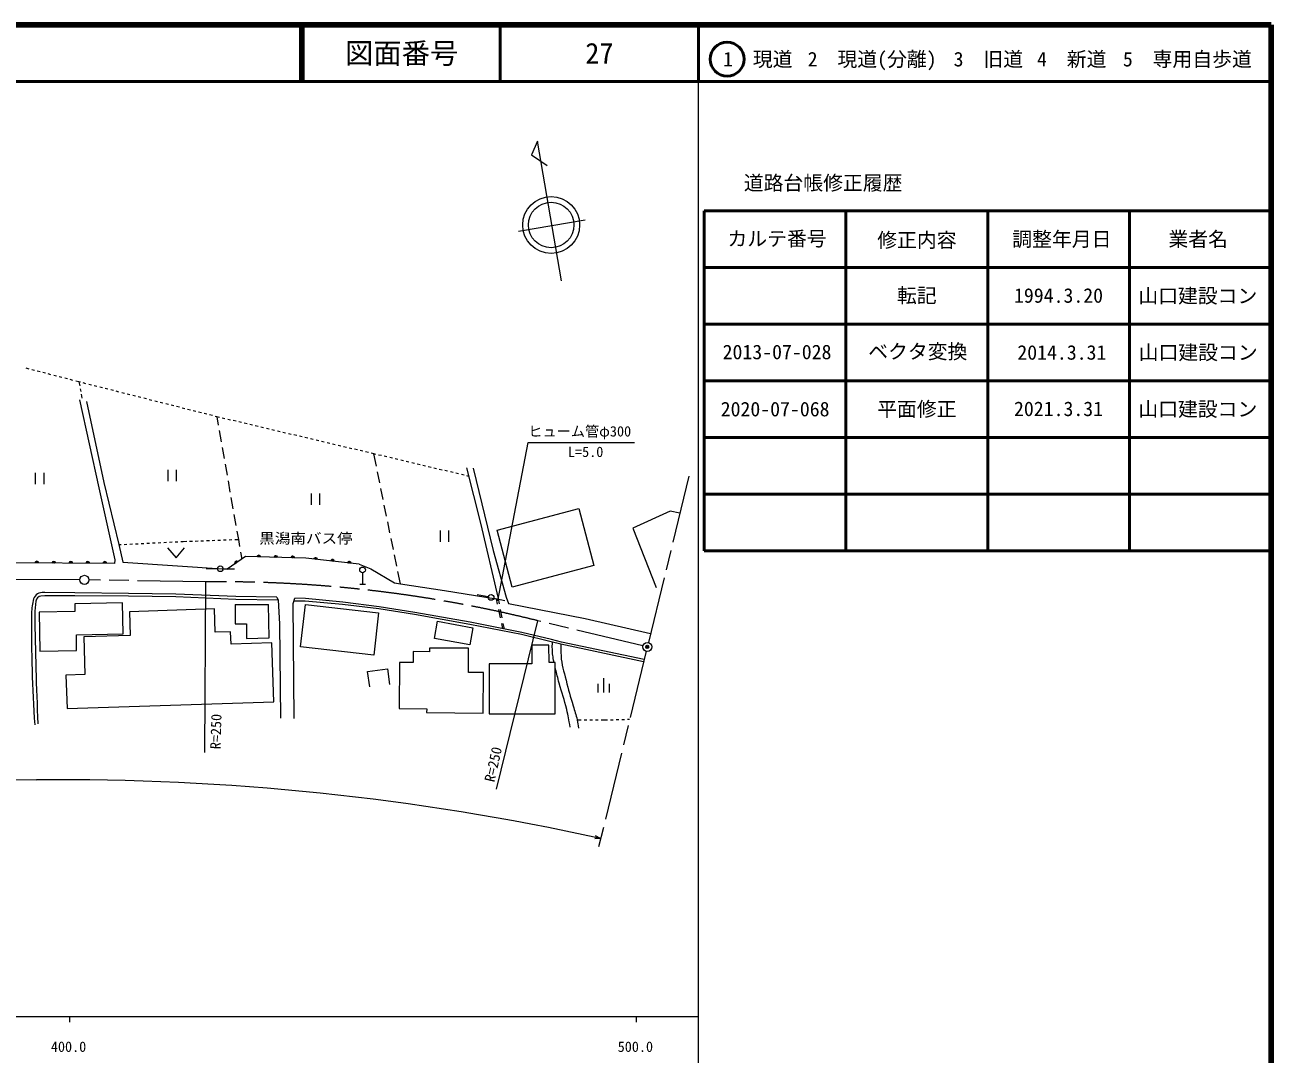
# Model space of a CAD drawing. Units: millimetres, scale not verified. Extents: x 40000 to 680000, y 20000 to 380000.
# Drawn here: x 460146 to 680000, y 198357 to 380000 of the extents above; entities that cross this region are included whole.
import ezdxf
from ezdxf.enums import TextEntityAlignment as Align

# ---------------------------------------------------------------- set-up
doc = ezdxf.new("R2010")
doc.units = ezdxf.units.MM
doc.header["$LTSCALE"] = 1000
doc.header["$PDMODE"] = 32
doc.header["$PDSIZE"] = 500
doc.linetypes.add('CHAIN', pattern=[18.5, 12, -1.5, 3.5, -1.5])
for name, color, linetype, lineweight in [('M-BGD', 7, 'Continuous', 13), ('M-BMK', 2, 'CHAIN', 13), ('M-BMK-SRVR', 3, 'Continuous', 13), ('M-STR-HTXT', 7, 'Continuous', 13), ('M-TTL', 2, 'Continuous', 140), ('M-TTL-BAND', 7, 'Continuous', 13), ('M-TTL-FRAM', 2, 'Continuous', 50), ('M-TTL-LINE', 7, 'Continuous', 50)]:
    doc.layers.add(name, color=color, linetype=linetype, lineweight=lineweight)
doc.layers.add('M-OTRS', color=6, linetype='Continuous')
doc.layers.add('M-TTL-TXT', color=7, linetype='Continuous')
doc.styles.add('ＭＳ ゴシック', font='')
doc.styles.get('ＭＳ ゴシック').set_extended_font_data('MS Gothic')

msp = doc.modelspace()

# ---------------------------------------------------------------- linework, layer by layer
at = {"layer": 'M-BGD'}
for p, q in [((460872, 319268), (460388, 319393)), ((461841, 319018), (461356, 319143)), ((462809, 318768), (462325, 318893)), ((463777, 318518), (463293, 318643)), ((464745, 318268), (464261, 318393)), ((465713, 318018), (465229, 318143)), ((466682, 317768), (466198, 317893)), ((467650, 317518), (467166, 317643)), ((468618, 317268), (468134, 317393)), ((469673, 316995), (469102, 317143)), ((469951, 316925), (469673, 316995)), ((469673, 316995), (469805, 316282)), ((470921, 316679), (470436, 316802)), ((469896, 315790), (469987, 315299)), ((470078, 314807), (470211, 314094)), ((471890, 316434), (471406, 316557)), ((472860, 316189), (472375, 316311)), ((473829, 315943), (473345, 316066)), ((474799, 315698), (474314, 315821)), ((475768, 315453), (475283, 315575)), ((476738, 315207), (476253, 315330)), ((477707, 314962), (477222, 315085)), ((478676, 314717), (478192, 314839)), ((479646, 314471), (479161, 314594)), ((480615, 314226), (480131, 314349)), ((481585, 313981), (481100, 314103)), ((482554, 313735), (482069, 313858)), ((483524, 313490), (483039, 313613)), ((484493, 313245), (484008, 313367)), ((485462, 312999), (484978, 313122)), ((486432, 312754), (485947, 312877)), ((487401, 312509), (486917, 312631)), ((488371, 312263), (487886, 312386)), ((489340, 312018), (488856, 312141)), ((490310, 311773), (489825, 311895)), ((491279, 311527), (490794, 311650)), ((492249, 311282), (491764, 311405)), ((493218, 311037), (492733, 311159)), ((493982, 310843), (493703, 310914)), ((493982, 310843), (494241, 309375)), ((494469, 310728), (493982, 310843)), ((495442, 310498), (494955, 310613)), ((496415, 310268), (495928, 310383)), ((497388, 310038), (496902, 310153)), ((494414, 308390), (494761, 306421)), ((498361, 309808), (497875, 309923)), ((499335, 309578), (498848, 309693)), ((500308, 309348), (499821, 309463)), ((501281, 309118), (500794, 309233)), ((502254, 308888), (501768, 309003)), ((503227, 308658), (502741, 308773)), ((504201, 308428), (503714, 308543)), ((505174, 308198), (504687, 308313)), ((506147, 307968), (505660, 308083)), ((507120, 307738), (506634, 307853)), ((508093, 307508), (507607, 307623)), ((509067, 307278), (508580, 307393)), ((510040, 307048), (509553, 307163)), ((511013, 306818), (510526, 306933)), ((511986, 306588), (511500, 306703)), ((512959, 306358), (512473, 306473)), ((513932, 306128), (513446, 306243)), ((514906, 305898), (514419, 306013)), ((515879, 305668), (515392, 305783)), ((494935, 305436), (495282, 303466)), ((516852, 305438), (516365, 305553)), ((517825, 305208), (517339, 305323)), ((518798, 304978), (518312, 305093)), ((519772, 304748), (519285, 304863)), ((520745, 304518), (520258, 304633)), ((521718, 304288), (521231, 304403)), ((522159, 302122), (521718, 304288)), ((522067, 304205), (521718, 304288)), ((523040, 303975), (522554, 304090)), ((524014, 303745), (523527, 303860)), ((524987, 303515), (524500, 303630)), ((525960, 303285), (525473, 303400)), ((485335, 301450), (485335, 299450)), ((486835, 301450), (486835, 299450)), ((495456, 302482), (495803, 300512)), ((526933, 303055), (526446, 303170)), ((527906, 302824), (527420, 302939)), ((528879, 302594), (528393, 302709)), ((529852, 302364), (529366, 302479)), ((530826, 302134), (530339, 302249)), ((531799, 301904), (531312, 302019)), ((532772, 301674), (532285, 301789)), ((533745, 301443), (533258, 301558)), ((534718, 301213), (534232, 301328)), ((461965, 300967), (461965, 298967)), ((463465, 300967), (463465, 298967)), ((495977, 299527), (496324, 297557)), ((522757, 299182), (522359, 301142)), ((535691, 300983), (535205, 301098)), ((536664, 300753), (536178, 300868)), ((537638, 300523), (537151, 300638)), ((538473, 300325), (538124, 300408)), ((510643, 297304), (510643, 295304)), ((512143, 297304), (512143, 295304)), ((523356, 296243), (522957, 298202)), ((496498, 296573), (496845, 294603)), ((523954, 293303), (523555, 295263)), ((497019, 293618), (497366, 291649)), ((497539, 290664), (497798, 289196)), ((524552, 290363), (524153, 292323)), ((533385, 290750), (533385, 288750)), ((534885, 290750), (534885, 288750)), ((476728, 288272), (477151, 288293)), ((477651, 288318), (478150, 288343)), ((478650, 288367), (479149, 288392)), ((479648, 288417), (480148, 288441)), ((480647, 288466), (481147, 288491)), ((481646, 288516), (482145, 288540)), ((482645, 288565), (483144, 288590)), ((483644, 288614), (484143, 288639)), ((484642, 288664), (485142, 288689)), ((485641, 288713), (486140, 288738)), ((486640, 288763), (487139, 288787)), ((487639, 288812), (488062, 288833)), ((488062, 288833), (488683, 288856)), ((489183, 288875), (489683, 288893)), ((490182, 288912), (490682, 288931)), ((491182, 288949), (491681, 288968)), ((492181, 288986), (492681, 289005)), ((493180, 289024), (493680, 289042)), ((494179, 289061), (494679, 289080)), ((495179, 289098), (495678, 289117)), ((496178, 289135), (496678, 289154)), ((497177, 289173), (497798, 289196)), ((497798, 289196), (498022, 287940)), ((525151, 287423), (524752, 289383)), ((485322, 287715), (486822, 285915)), ((486822, 285915), (488322, 287715)), ((498198, 286956), (498422, 285701)), ((525749, 284484), (525350, 286444)), ((494119, 284003), (492119, 284004)), ((495119, 284007), (497119, 284022)), ((519704, 283310), (519704, 281310)), ((526389, 281338), (525948, 283504)), ((519204, 281310), (520204, 281310)), ((541901, 279046), (539941, 279441)), ((497240, 277692), (503105, 277708)), ((542880, 278839), (544832, 278404)), ((543287, 278697), (543483, 277788)), ((543889, 277795), (543703, 278759)), ((543694, 276810), (544010, 275344)), ((544361, 275340), (544078, 276813)), ((544221, 274366), (544417, 273457)), ((544736, 273394), (544550, 274358)), ((520968, 263156), (520614, 265870)), ((562238, 264692), (562238, 262192)), ((561238, 263692), (561238, 262192)), ((563238, 263692), (563238, 262192)), ((531024, 258644), (541020, 258548)), ((557565, 257341), (558303, 257339)), ((558803, 257337), (559303, 257336)), ((559803, 257334), (560303, 257333)), ((560803, 257331), (561303, 257329)), ((561803, 257328), (562541, 257326)), ((562541, 257326), (562940, 257338)), ((563440, 257353), (563940, 257368)), ((564440, 257384), (564939, 257399)), ((565439, 257414), (565939, 257429)), ((566439, 257445), (566838, 257457))]:
    msp.add_line(p, q, dxfattribs=at)
for points in [[(475999, 284970), (476046, 285579), (473218, 298298), (469849, 313810)], [(471007, 313529), (474072, 299257), (476728, 288272), (477430, 285160), (495847, 283920)], [(519101, 284812), (521148, 283982), (525360, 281502), (526389, 281338), (534160, 280155), (543287, 278697), (543703, 278759), (540588, 292083), (538084, 301839)], [(539254, 301746), (542763, 287209), (545025, 279005), (545469, 277859), (559004, 275244), (570519, 272599)], [(575685, 293848), (573970, 294179), (567418, 291169), (571511, 280714)], [(519101, 284812), (509719, 285865), (499079, 286155), (495847, 283920)], [(475999, 284970), (457497, 285054), (457356, 285382)], [(504837, 278456), (497366, 278617), (486771, 279057), (478395, 279174), (468955, 279256), (463667, 279233), (462953, 279197)], [(504590, 279018), (497382, 279117), (486785, 279557), (478401, 279674), (468956, 279756), (463647, 279820), (463176, 279827)], [(497240, 277692), (497240, 274292), (499237, 274292), (499252, 271734), (503261, 271796), (503105, 277708)], [(504590, 279018), (504837, 278456), (505063, 274303), (505210, 257623)], [(507627, 257592), (507491, 277873), (507765, 278840)], [(569304, 267601), (554712, 270687), (552973, 271131), (547742, 272389), (538633, 274198), (528869, 275914), (522591, 276920), (516188, 277723), (509590, 278285), (507609, 278290)], [(569387, 267992), (554803, 271076), (553070, 271520), (547828, 272780), (538707, 274592), (528935, 276309), (522647, 277316), (516230, 278121), (509642, 278794), (507765, 278840)], [(467621, 259325), (504085, 260555), (503734, 270960), (496509, 270716), (496435, 272900), (493726, 272809), (493587, 276940), (478569, 276434), (478710, 272256), (470521, 271980), (470745, 265342)], [(541020, 258548), (541067, 265692), (538395, 265709), (538423, 269973), (531500, 270018), (531496, 269372), (528656, 269391), (528643, 267453), (526254, 267469), (526201, 259345), (531029, 259314), (531024, 258644)], [(520614, 265870), (524118, 266328), (524472, 263614)], [(470745, 265342), (467383, 265219), (467621, 259325)]]:
    msp.add_lwpolyline(points, dxfattribs=at)
for points in [[(543458, 290804), (557847, 294629), (560521, 284573), (546132, 280747)], [(477381, 277989), (468925, 277848), (468948, 276446), (462680, 276342), (462794, 269488), (469266, 269596), (469219, 272378), (477472, 272515)], [(509618, 277724), (522533, 276258), (521681, 268753), (508766, 270219)], [(532931, 274736), (539181, 273613), (538641, 270608), (532391, 271731)], [(549583, 267259), (542057, 267249), (542069, 258393), (553717, 258409), (553704, 267481), (552609, 267479), (552605, 270538), (549578, 270534)]]:
    msp.add_lwpolyline(points, close=True, dxfattribs=at)
for centre in [(494619, 284003), (519704, 283810), (542392, 278948)]:
    msp.add_circle(centre, 500, dxfattribs=at)
for centre, radius, start, end in [((501399, 286038), 354, 7.23862, 169.6438), ((501399, 286038), 283, 9.46266, 167.41976), ((501399, 286038), 212, 13.20898, 163.67343), ((501399, 286038), 142, 20.92071, 155.9617), ((501399, 286038), 100, 31.23838, 145.64404), ((504398, 285956), 354, 7.23862, 169.6438), ((504398, 285956), 283, 9.46266, 167.41976), ((504398, 285956), 212, 13.20898, 163.67343), ((504398, 285956), 142, 20.92071, 155.9617), ((504398, 285956), 100, 31.23838, 145.64404), ((507397, 285874), 354, 7.23862, 169.6438), ((507397, 285874), 283, 9.46266, 167.41976), ((507397, 285874), 212, 13.20898, 163.67343), ((507397, 285874), 142, 20.92071, 155.9617), ((507397, 285874), 100, 31.23838, 145.64404), ((511423, 285620), 354, 2.3945, 164.79968), ((511423, 285620), 283, 4.61854, 162.57564), ((511423, 285620), 212, 8.36486, 158.82931), ((462248, 284979), 354, 8.5378, 170.94298), ((462248, 284979), 283, 10.76184, 168.71894), ((462248, 284979), 212, 14.50817, 164.97261), ((462248, 284979), 142, 22.2199, 157.26088), ((462248, 284979), 100, 32.53756, 146.94322), ((465248, 284965), 354, 8.5378, 170.94298), ((465248, 284965), 283, 10.76184, 168.71894), ((465248, 284965), 212, 14.50817, 164.97261), ((465248, 284965), 142, 22.2199, 157.26088), ((465248, 284965), 100, 32.53756, 146.94322), ((468248, 284951), 354, 8.5378, 170.94298), ((468248, 284951), 283, 10.76184, 168.71894), ((468248, 284951), 212, 14.50817, 164.97261), ((468248, 284951), 142, 22.2199, 157.26088), ((468248, 284951), 100, 32.53756, 146.94322), ((471248, 284938), 354, 8.5378, 170.94298), ((471248, 284938), 283, 10.76184, 168.71894), ((471248, 284938), 212, 14.50817, 164.97261), ((471248, 284938), 142, 22.2199, 157.26088), ((471248, 284938), 100, 32.53756, 146.94322), ((474248, 284924), 354, 8.5378, 170.94298), ((474248, 284924), 283, 10.76184, 168.71894), ((474248, 284924), 212, 14.50817, 164.97261), ((474248, 284924), 142, 22.2199, 157.26088), ((474248, 284924), 100, 32.53756, 146.94322), ((497494, 284993), 354, 43.44941, 205.85459), ((497494, 284993), 283, 45.67345, 203.63055), ((497494, 284993), 212, 49.41978, 199.88423), ((497494, 284993), 142, 57.13151, 192.1725), ((497494, 284993), 100, 67.44917, 181.85484), ((511423, 285620), 142, 16.07659, 151.11758), ((511423, 285620), 100, 26.39426, 140.79992), ((514404, 285285), 354, 2.3945, 164.79968), ((514404, 285285), 283, 4.61854, 162.57564), ((514404, 285285), 212, 8.36486, 158.82931), ((514404, 285285), 142, 16.07659, 151.11758), ((514404, 285285), 100, 26.39426, 140.79992), ((517385, 284950), 354, 2.3945, 164.79968), ((517385, 284950), 283, 4.61854, 162.57564), ((517385, 284950), 212, 8.36486, 158.82931), ((517385, 284950), 142, 16.07659, 151.11758), ((517385, 284950), 100, 26.39426, 140.79992), ((463268, 278135), 1694, 93.11807, 170.8008), ((473694, 275767), 12383, 167.69888, 179.70541), ((501466, 273644), 39649, 173.22343, 176.70228), ((463102, 278192), 1016, 98.42275, 172.60694), ((705576, 273132), 244280, 179.36688, 183.91351), ((1230869, 287507), 769074, 180.86291, 182.29926)]:
    msp.add_arc(centre, radius, start, end, dxfattribs=at)
for points, knots in [([(553494, 267480), (553304, 268577), (553215, 268918), (553198, 269851), (553189, 270326), (553185, 270501), (553225, 271067)], [0, 0, 0, 0, 1, 1, 1, 2, 2, 2, 2]), ([(554712, 270687), (554661, 269767), (554682, 269463), (554726, 268681), (554824, 266955), (555212, 266026), (555615, 264345), (556043, 262559), (556378, 261583), (556871, 259813), (557140, 258847), (557365, 258324), (557565, 257341), (557682, 256766), (557721, 256562), (557814, 255859)], [0, 0, 0, 0, 1, 1, 1, 2, 2, 2, 3, 3, 3, 4, 4, 4, 5, 5, 5, 5]), ([(556356, 256039), (556097, 257529), (556009, 257947), (555732, 259158), (555310, 261005), (554891, 261991), (554406, 263822), (554124, 264889), (554033, 265233), (553705, 266559)], [0, 0, 0, 0, 1, 1, 1, 2, 2, 2, 3, 3, 3, 3])]:
    msp.add_open_spline(points, degree=3, knots=knots, dxfattribs=at)
at = {"layer": 'M-BMK'}
for p, q in [((577270, 300368), (570132, 271004)), ((469848, 282064), (371492, 282729)), ((492003, 281697), (471448, 282045)), ((569165, 270412), (550655, 274836)), ((569754, 269449), (561067, 233717))]:
    msp.add_line(p, q, dxfattribs=at)
msp.add_arc((494655, 50222), 231490, 76.00048, 90.65619, dxfattribs=at)
at = {"layer": 'M-BMK-SRVR'}
for p, q in [((550560, 359465), (549542, 357074)), ((554787, 334825), (550560, 359465)), ((549542, 357074), (552300, 355165)), ((547212, 343618), (558994, 345602)), ((492003, 281697), (491829, 251603)), ((543366, 245128), (550655, 274836))]:
    msp.add_line(p, q, dxfattribs=at)
for centre, radius in [((552987, 344687), 5016), ((552987, 344687), 4013), ((470648, 282058), 800), ((569943, 270226), 800)]:
    msp.add_circle(centre, radius, dxfattribs=at)
at = {"layer": 'M-OTRS'}
msp.add_point((569943, 270226), dxfattribs=at)
at = {"layer": 'M-STR-HTXT'}
for p, q in [((543556, 278349), (548959, 306307)), ((548959, 306307), (567709, 306307)), ((70766, 248758), (462163, 246757)), ((561717, 236391), (560687, 236363)), ((561717, 236391), (560795, 236851))]:
    msp.add_line(p, q, dxfattribs=at)
msp.add_arc((466711, -192805), 439585, 77.5183, 90.59273, dxfattribs=at)
at = {"layer": 'M-TTL'}
for p, q in [((680000, 380000), (40000, 380000)), ((680000, 20000), (680000, 380000))]:
    msp.add_line(p, q, dxfattribs=at)
at = {"layer": 'M-TTL-BAND'}
for p, q in [((579000, 20000), (579000, 370000)), ((40000, 205000), (579000, 205000)), ((468000, 205000), (468000, 204000)), ((568000, 205000), (568000, 204000))]:
    msp.add_line(p, q, dxfattribs=at)
at = {"layer": 'M-TTL-FRAM'}
for p, q in [((580000, 347197), (580000, 287197)), ((580000, 347197), (680000, 347197)), ((580000, 287197), (680000, 287197))]:
    msp.add_line(p, q, dxfattribs=at)
at = {"layer": 'M-TTL-LINE'}
for p, q in [((508747, 380000), (508747, 370000)), ((509247, 380000), (509247, 370000)), ((543997, 380000), (543997, 370000)), ((579000, 380000), (579000, 370000)), ((40000, 370000), (680000, 370000)), ((605000, 347197), (605000, 287197)), ((630000, 347197), (630000, 287197)), ((655000, 347197), (655000, 287197)), ((580000, 337197), (680000, 337197)), ((580000, 327197), (680000, 327197)), ((580000, 317197), (680000, 317197)), ((580000, 307197), (680000, 307197)), ((580000, 297197), (680000, 297197))]:
    msp.add_line(p, q, dxfattribs=at)
msp.add_circle((584031, 373958), 3000, dxfattribs=at)

# ---------------------------------------------------------------- texts
at = {"layer": 'M-BGD', "style": 'ＭＳ ゴシック', "width": 1.1}
msp.add_text('黒潟南バス停', height=1833, dxfattribs=at).set_placement((509725, 287916), align=Align.BOTTOM_CENTER)
at = {"layer": 'M-BMK-SRVR', "style": 'ＭＳ ゴシック'}
for rotation, p in [(88.349, (493742, 252169)), (77.326, (542076, 246453))]:
    msp.add_text('R=250', height=1833, rotation=rotation, dxfattribs=at).set_placement(p, align=Align.MIDDLE_LEFT)
at = {"layer": 'M-STR-HTXT', "style": 'ＭＳ ゴシック'}
msp.add_text('ヒューム管φ300', height=1833, dxfattribs=at).set_placement((548959, 306807), align=Align.BOTTOM_LEFT)
msp.add_text('L=5.0', height=1833, dxfattribs=at).set_placement((559072, 303192), align=Align.BOTTOM_CENTER)
at = {"layer": 'M-TTL-BAND', "style": 'ＭＳ ゴシック'}
for s, p in [('400.0', (467844, 198195)), ('500.0', (567844, 198195))]:
    msp.add_text(s, height=1833, dxfattribs=at).set_placement(p, align=Align.BOTTOM_CENTER)
at = {"layer": 'M-TTL-TXT', "style": 'ＭＳ ゴシック'}
for s, height, p in [('図面番号', 3666, (526622, 375000)), ('27', 3666, (561497, 375000)), ('1\u3000現道', 2566, (589448, 373958)), ('2\u3000現道(分離)', 2566, (609619, 373958)), ('3\u3000旧道', 2566, (630121, 373958)), ('4\u3000新道', 2566, (644824, 373958)), ('5\u3000専用自歩道', 2566, (665228, 373958)), ('道路台帳修正履歴', 2566, (600968, 352113)), ('カルテ番号', 2566, (592839, 342277)), ('修正内容', 2566, (617509, 342023)), ('調整年月日', 2566, (643089, 342197)), ('業者名', 2566, (667134, 342197)), ('転記', 2566, (617500, 332245)), ('1994.3.20', 2566, (642500, 332245)), ('山口建設コン', 2566, (667077, 332189)), ('2013-07-028', 2566, (592839, 322277)), ('ベクタ変換', 2566, (617672, 322359)), ('2014.3.31', 2566, (643089, 322197)), ('山口建設コン', 2566, (667134, 322197)), ('2020-07-068', 2566, (592500, 312197)), ('平面修正', 2566, (617500, 312197)), ('2021.3.31', 2566, (642500, 312245)), ('山口建設コン', 2566, (667077, 312189))]:
    msp.add_text(s, height=height, dxfattribs=at).set_placement(p, align=Align.MIDDLE_CENTER)

doc.saveas('drawing.dxf')
